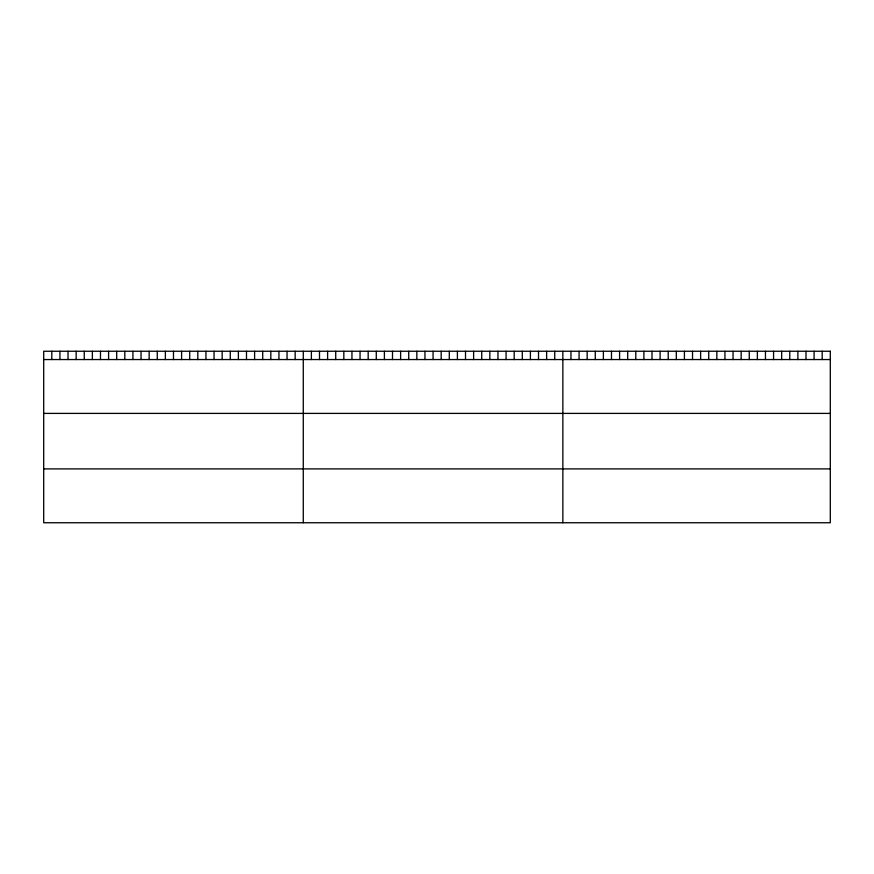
<?xml version="1.0" encoding="UTF-8"?>
<svg xmlns="http://www.w3.org/2000/svg" width="874" height="874" viewBox="0 0 874 874"><rect width="100%" height="100%" fill="white"/><g stroke="black" fill="none" stroke-linecap="round" stroke-linejoin="round"><path stroke-width="1.31" d="M43.7 359.553L830.3 359.553M43.7 413.402L830.3 413.402M43.7 468.901L830.3 468.901M822.194 351.25L822.194 359.553M814.087 351.25L814.087 359.553M805.992 351.25L805.992 359.553M797.886 351.25L797.886 359.553M789.779 351.25L789.779 359.553M781.673 351.25L781.673 359.553M773.566 351.25L773.566 359.553M765.46 351.25L765.46 359.553M757.365 351.25L757.365 359.553M749.258 351.25L749.258 359.553M741.152 351.25L741.152 359.553M733.046 351.25L733.046 359.553M724.939 351.25L724.939 359.553M716.844 351.25L716.844 359.553M708.738 351.25L708.738 359.553M700.631 351.25L700.631 359.553M692.525 351.25L692.525 359.553M684.418 351.25L684.418 359.553M676.312 351.25L676.312 359.553M668.217 351.25L668.217 359.553M660.11 351.25L660.11 359.553M652.004 351.25L652.004 359.553M643.898 351.25L643.898 359.553M635.791 351.25L635.791 359.553M627.696 351.25L627.696 359.553M619.59 351.25L619.59 359.553M611.483 351.25L611.483 359.553M603.377 351.25L603.377 359.553M595.27 351.25L595.27 359.553M587.164 351.25L587.164 359.553M579.069 351.25L579.069 359.553M570.962 351.25L570.962 359.553M562.856 351.25L562.856 522.75M554.739 351.25L554.739 359.553M546.632 351.25L546.632 359.553M538.515 351.25L538.515 359.553M530.409 351.25L530.409 359.553M522.291 351.25L522.291 359.553M514.185 351.25L514.185 359.553M506.068 351.25L506.068 359.553M497.962 351.25L497.962 359.553M489.844 351.25L489.844 359.553M481.738 351.25L481.738 359.553M473.621 351.25L473.621 359.553M465.514 351.25L465.514 359.553M457.397 351.25L457.397 359.553M449.291 351.25L449.291 359.553M441.173 351.25L441.173 359.553M433.067 351.25L433.067 359.553M424.95 351.25L424.95 359.553M416.843 351.25L416.843 359.553M408.726 351.25L408.726 359.553M400.62 351.25L400.62 359.553M392.502 351.25L392.502 359.553M384.396 351.25L384.396 359.553M376.279 351.25L376.279 359.553M368.173 351.25L368.173 359.553M360.055 351.25L360.055 359.553M351.949 351.25L351.949 359.553M343.832 351.25L343.832 359.553M335.725 351.25L335.725 359.553M327.608 351.25L327.608 359.553M319.502 351.25L319.502 359.553M311.384 351.25L311.384 359.553M303.278 351.25L303.278 522.75M295.161 351.25L295.161 359.553M287.054 351.25L287.054 359.553M278.937 351.25L278.937 359.553M270.831 351.25L270.831 359.553M262.713 351.25L262.713 359.553M254.607 351.25L254.607 359.553M246.49 351.25L246.49 359.553M238.383 351.25L238.383 359.553M230.266 351.25L230.266 359.553M222.16 351.25L222.16 359.553M214.043 351.25L214.043 359.553M205.936 351.25L205.936 359.553M197.819 351.25L197.819 359.553M189.713 351.25L189.713 359.553M181.595 351.25L181.595 359.553M173.489 351.25L173.489 359.553M165.372 351.25L165.372 359.553M157.265 351.25L157.265 359.553M149.148 351.25L149.148 359.553M141.042 351.25L141.042 359.553M132.924 351.25L132.924 359.553M124.818 351.25L124.818 359.553M116.701 351.25L116.701 359.553M108.595 351.25L108.595 359.553M100.477 351.25L100.477 359.553M92.371 351.25L92.371 359.553M84.254 351.25L84.254 359.553M76.147 351.25L76.147 359.553M68.03 351.25L68.03 359.553M59.924 351.25L59.924 359.553M51.806 351.25L51.806 359.553M830.3 351.25L43.7 351.25L43.7 522.75L830.3 522.75L830.3 351.25"/></g></svg>
